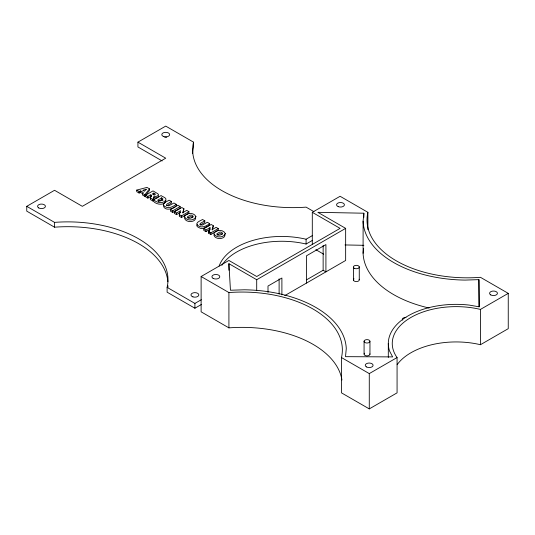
<?xml version="1.0" encoding="UTF-8"?>
<svg xmlns="http://www.w3.org/2000/svg" width="535" height="535" viewBox="0 0 535 535"><rect width="100%" height="100%" fill="white"/><g stroke="black" fill="none" stroke-linecap="round" stroke-linejoin="round"><path stroke-width="0.8" d="M429.103 308.013A104.191 60.154 0 0 1 363.098 253.296L363.098 221.202L363.867 213.211L317.857 212.328L345.65 228.371L345.65 260.465L284.787 295.608M363.098 253.296L363.559 248.501M163.409 205.567C164.098 211.486 173.648 209.098 176.229 205.915L176.229 204.31L173.942 202.992L168.786 205.868L166.412 205.259L166.88 204.136L171.407 201.528L171.407 203.133L166.88 205.741M174.377 211.813L181.8 207.526L183.94 208.764L182.629 212.749L186.735 210.375L188.902 211.626L188.902 213.231L181.479 217.518L179.312 216.267L179.312 214.662L180.609 210.703L176.537 213.057L174.377 211.813L174.377 213.418L176.537 214.662L180.609 212.308M183.07 213.024L183.94 208.764M203.748 228.773L211.171 224.486L213.318 225.723L212 229.709L216.107 227.335L218.273 228.585L218.273 230.19L210.85 234.47L208.69 233.227L208.69 231.622L209.981 227.663L205.908 230.017L203.748 228.773L203.748 230.378L205.908 231.622L209.981 229.268L209.981 227.663M208.69 233.227L209.981 229.268M212.442 229.983L213.318 225.723M165.877 200.19C166.84 197.509 162.379 196.887 161.075 195.563L153.652 199.849L153.652 201.454C156.38 204.945 165.863 205.821 165.837 200.23C162.74 204.163 156.942 202.805 153.652 199.849M158.273 195.763L158.507 196.673L157.009 197.863L153.766 197.736L154.067 198.672L152.89 201.013L150.295 199.515L150.295 197.91C152.803 194.68 150.85 193.83 147.887 196.519L145.587 195.188L145.587 196.793L147.887 198.124L150.903 196.385L151.358 196.699M152.89 201.013L152.89 199.408L154.067 197.067L153.766 196.131L155.598 196.479L157.651 195.964L158.52 194.6L157.725 193.677L153.01 190.901L145.587 195.188M197.061 224.499L196.699 225.703L197.609 226.887L200.571 228.398L202.959 228.519L209.64 225.202L209.64 223.597L207.353 222.279L202.19 225.161L199.822 224.546L200.284 223.429L204.811 220.815L204.811 222.42L200.284 225.034M136.746 190.085L139.087 191.436L140.678 190.941L143.28 192.446L142.424 193.362L142.424 194.967L144.825 196.358L144.825 194.753L149.459 188.855L146.958 187.41L136.746 190.085L136.746 191.69L139.087 193.041L140.678 192.547L142.631 193.67M144.825 196.358L149.459 190.46L149.459 188.855M187.838 218.039L190.279 216.782A1.919 1.11 0 0 1 191.604 216.795L192.881 217.524M217.21 234.992L219.651 233.741A1.919 1.11 0 0 1 220.975 233.748L222.252 234.484M167.863 281.751A100.246 57.874 0 0 0 54.543 227.194L26.75 211.144L26.75 206.329L54.543 190.286L82.337 206.329L165.723 158.193L137.93 142.143L137.93 146.958L162.158 160.948M137.93 142.143L165.723 126.099L193.516 142.143A100.246 57.874 0 0 0 306.087 207.132L313.925 211.659M153.812 193.102L152.308 193.971L154.267 194.894A0.97 0.555 0 0 0 155.163 194.74L155.304 194.011L153.812 193.102L153.812 194.707M161.69 197.856L157.631 200.197C159.176 202.531 165.549 199.441 161.69 197.856L161.69 199.461L158.306 201.414M176.229 204.31C172.972 206.938 167.863 209.332 164.205 205.995C161.035 203.28 167.803 201.247 169.113 200.204L171.407 201.528M170.418 209.526L177.841 205.239L180.141 206.57L180.141 208.175L172.718 212.455L170.418 211.131L170.418 209.526L172.718 210.85L180.141 206.57M179.312 214.662L181.479 215.913L188.902 211.626M209.64 223.597C206.383 226.225 201.267 228.619 197.609 225.282C194.446 222.567 201.207 220.534 202.524 219.49L204.811 220.815M208.69 231.622L210.85 232.865L218.273 228.585M341.945 380.017A100.246 57.874 0 0 0 228.913 327.868L201.12 311.818L201.12 276.515L228.913 260.465L256.706 276.515L340.093 228.371L312.3 212.328L312.3 244.421M312.3 212.328L340.093 196.278L367.886 212.328A100.246 57.874 0 0 0 480.457 277.317L508.25 293.361L508.25 328.671L480.457 344.714A63.872 36.875 0 0 0 397.137 364.676M26.75 206.329L54.543 222.379A100.246 57.874 0 0 1 167.114 287.369L194.907 303.419L201.321 299.714M219.129 266.096A63.872 36.875 0 0 1 306.087 239.232L312.5 235.527M167.114 287.369L167.114 292.184L194.907 308.234L201.321 304.529M221.858 265.347A63.872 36.875 0 0 1 306.087 244.04L312.5 240.342M228.913 270.262L228.913 263.675L256.706 279.725L345.65 228.371M306.568 279.825L323.14 270.255L325.915 271.86L325.915 244.582L306.461 255.81L306.461 283.095M201.12 276.515L228.913 292.558A100.246 57.874 0 0 1 341.484 357.554L369.277 373.597L397.07 357.554A63.872 36.875 0 0 1 410.967 317.436A63.872 36.875 0 0 1 480.457 309.411L508.25 293.361M341.484 357.554L341.484 392.857L369.277 408.901L397.07 392.857L397.07 357.554M228.913 263.675L230.451 290.237L244.288 289.796A104.191 60.154 0 0 1 346.272 348.68L345.503 356.664L392.63 356.905L389.594 351.08A67.825 39.155 0 0 1 469.248 305.09L479.34 306.849L478.919 279.638L465.082 280.086A104.191 60.154 0 0 1 363.098 221.202M344.968 244.943L363.867 245.311M315.864 249.684L323.702 254.212M161.69 199.461L162.914 200.297M142.424 193.362L144.825 194.753M150.295 197.91L152.89 199.408M224.861 234.129C226.151 239.426 215.398 240.108 213.973 235.367A4.855 2.802 0 0 1 214.374 234.196M195.489 217.177C196.773 222.466 186.026 223.148 184.602 218.407A4.855 2.802 0 0 1 184.762 217.638M480.457 309.411L480.457 344.714M478.919 279.638L478.919 306.796M388.31 343.457L388.31 357.447M369.959 341.457A2.949 1.705 0 0 1 365.345 342.721A2.949 1.705 0 0 1 365.759 339.785A2.949 1.705 0 0 1 369.959 341.457L369.959 354.297M369.277 373.597L369.277 408.901M367.886 212.328L367.886 229.609M364.081 341.183L364.081 354.023M363.867 213.211L363.867 217.33M359.266 266.851L359.266 279.685M353.408 267.226L353.408 280.066M323.14 245.458L323.14 270.255M306.087 239.232L306.087 244.04M281.898 294.872L281.898 278.019L268.002 286.044L268.002 292.464M279.116 278.822L279.116 294.069M256.706 279.725L256.706 290.425M228.913 292.558L228.913 327.868M210.85 232.865L210.85 234.47M205.908 230.017L205.908 231.622M194.907 303.419L194.907 308.234M193.516 142.143L193.516 146.958A100.246 57.874 0 0 0 192.667 153.378M181.479 215.913L181.479 217.518M176.537 213.057L176.537 214.662M172.718 210.85L172.718 212.455M150.903 194.78L150.903 196.385M147.887 196.519L147.887 198.124M140.678 190.941L140.678 192.547M139.087 191.436L139.087 193.041M54.543 222.379L54.543 227.194M402.788 320.157A2.949 1.705 0 0 1 402.902 318.272A2.949 1.705 0 0 1 405.971 317.609M369.919 353.856A2.949 1.705 0 0 1 366.401 355.822A2.949 1.705 0 0 1 364.596 353.194M359.085 279.257A2.949 1.705 0 0 1 355.895 281.557A2.949 1.705 0 0 1 354.036 278.815M167.963 285.77A100.246 57.874 0 0 1 167.863 287.375M164.706 137.227A3.932 2.267 0 0 1 166.739 137.227M195.957 216.702C194.285 221.055 186.401 221.089 184.602 216.802A4.855 2.802 0 0 1 184.996 215.638C187.745 212.502 194.299 212.609 195.957 216.702M225.329 233.661C223.657 238.015 215.772 238.048 213.973 233.762A4.855 2.802 0 0 1 214.374 232.591C217.116 229.462 223.677 229.568 225.329 233.661M192.921 216.688C191.704 218.113 189.102 219.056 187.631 217.484A1.893 1.09 0 0 1 187.604 216.715L190.279 215.177A1.919 1.11 0 0 1 191.604 215.19L192.881 215.919A1.913 1.103 0 0 1 192.921 216.688M222.299 233.641C221.075 235.066 218.481 236.015 217.003 234.444A1.893 1.09 0 0 1 216.976 233.675L219.651 232.136A1.919 1.11 0 0 1 220.975 232.143L222.252 232.879A1.913 1.103 0 0 1 222.299 233.641M146.256 189.229L144.41 191.242L142.778 190.299L146.256 189.229M338.234 206.644A3.932 2.267 0 0 0 344.406 204.985A3.932 2.267 0 0 0 338.829 202.732A3.932 2.267 0 0 0 338.234 206.644M213.104 278.361A3.932 2.267 0 0 0 219.664 277.311A3.932 2.267 0 0 0 214.802 274.555A3.932 2.267 0 0 0 213.104 278.361M366.415 366.91A3.932 2.267 0 0 0 372.975 365.866A3.932 2.267 0 0 0 368.127 363.111A3.932 2.267 0 0 0 366.415 366.91M490.755 294.919A3.932 2.267 0 0 0 497.316 293.869A3.932 2.267 0 0 0 492.461 291.114A3.932 2.267 0 0 0 490.755 294.919M354.498 268.369A2.949 1.705 0 0 0 359.252 267.293A2.949 1.705 0 0 0 355.26 265.454A2.949 1.705 0 0 0 354.498 268.369M163.757 136.572A3.932 2.267 0 0 0 169.655 134.606A3.932 2.267 0 0 0 163.757 132.64A3.932 2.267 0 0 0 163.757 136.572M38.714 207.934A3.932 2.267 0 0 0 45.288 206.918A3.932 2.267 0 0 0 40.473 204.143A3.932 2.267 0 0 0 38.714 207.934M192.941 296.871A3.932 2.267 0 0 0 198.839 294.905A3.932 2.267 0 0 0 192.941 292.939A3.932 2.267 0 0 0 192.941 296.871"/></g></svg>
